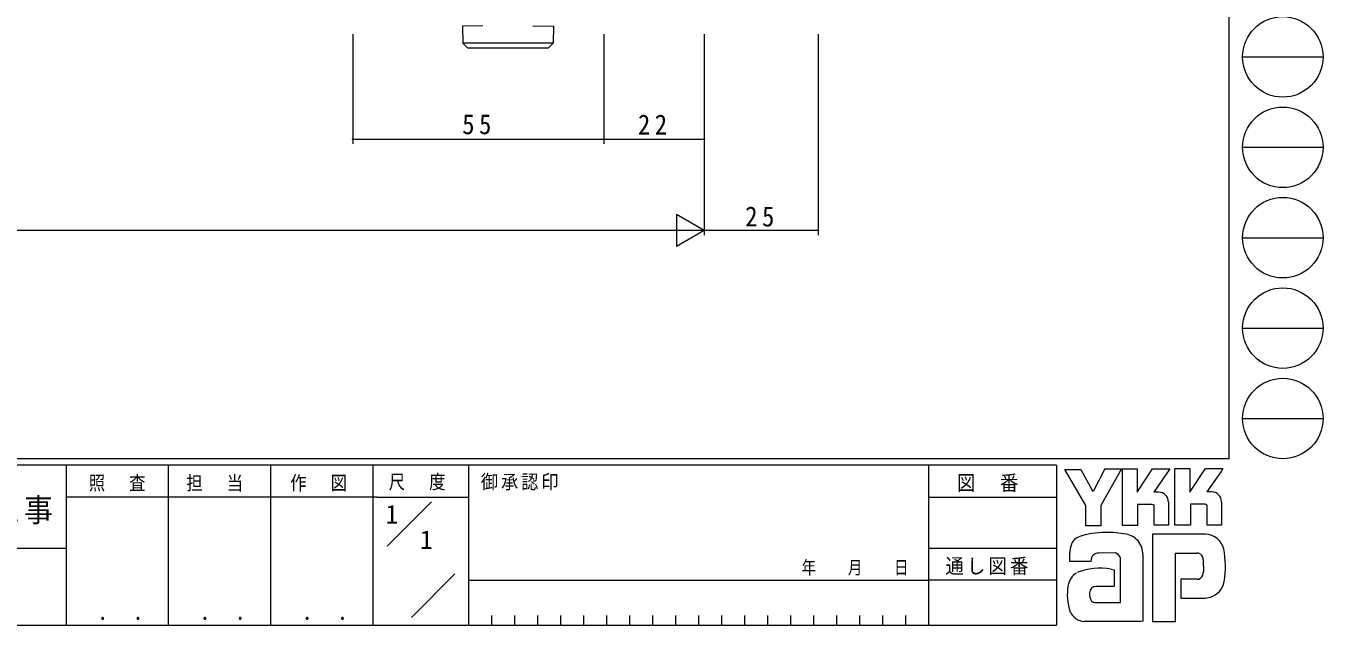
# Model space of a CAD drawing. Units: millimetres on the paper. Extents: x -397 to 397, y -282 to 282.
# Drawn here: x 112.5 to 396.7, y -282.1 to -150.9 of the extents above; entities that cross this region are included whole.
import ezdxf
from ezdxf.enums import TextEntityAlignment as Align

# ---------------------------------------------------------------- set-up
doc = ezdxf.new("R2010")
doc.units = ezdxf.units.MM
for name, color, linetype, lineweight in [('0-1_YKK_ZWAK', 7, 'Continuous', 18), ('0-5_YKK_13', 4, 'Continuous', 18), ('0-6_YKK_D', 6, 'Continuous', 18)]:
    doc.layers.add(name, color=color, linetype=linetype, lineweight=lineweight)
doc.layers.add('0-2_USER1', color=7, linetype='Continuous')
doc.styles.add('ＭＳ ゴシック', font='')
doc.styles.get('ＭＳ ゴシック').set_extended_font_data('MS Gothic')

msp = doc.modelspace()

# ---------------------------------------------------------------- linework, layer by layer
at = {"layer": '0-1_YKK_ZWAK'}
for p, q in [((376.092, 279.3), (376.092, -245.7)), ((379.068, -157.696), (396.708, -157.696)), ((379.068, -177.492), (396.708, -177.492)), ((379.068, -197.288), (396.708, -197.288)), ((379.068, -217.084), (396.708, -217.084)), ((379.068, -236.88), (396.708, -236.88)), ((376.092, -245.7), (-393.908, -245.7)), ((338.292, -247.1), (-393.908, -247.1)), ((121.292, -247.1), (121.292, -282.1)), ((143.692, -247.1), (143.692, -282.1)), ((166.092, -247.1), (166.092, -282.1)), ((188.492, -247.1), (188.492, -282.1)), ((209.492, -247.1), (209.492, -282.1)), ((310.291, -247.1), (310.291, -282.1)), ((338.292, -247.1), (338.292, -282.1)), ((340.129, -248.006), (343.642, -248.006)), ((344.724, -255.899), (340.129, -248.006)), ((348.928, -247.898), (346.372, -252.871)), ((352.751, -260.331), (352.751, -247.925)), ((364.266, -247.817), (367.537, -247.817)), ((364.266, -260.223), (364.266, -247.817)), ((370.969, -247.817), (374.753, -247.817)), ((374.375, -248.465), (371.253, -252.925)), ((374.753, -247.817), (374.375, -248.465)), ((372.292, -252.925), (371.253, -252.925)), ((189.476, -254.099), (121.292, -254.099)), ((189.476, -254.099), (209.492, -254.099)), ((191.662, -264.836), (201.355, -255.143)), ((310.291, -254.1), (338.292, -254.1)), ((359.266, -255.682), (356.076, -255.682)), ((360.671, -253.006), (359.632, -253.006)), ((362.833, -255.169), (362.833, -260.25)), ((367.672, -255.655), (367.672, -260.223)), ((370.861, -255.655), (367.672, -255.655)), ((371.294, -255.817), (370.861, -255.655)), ((374.456, -255.169), (374.456, -260.196)), ((371.294, -260.196), (371.294, -255.817)), ((367.672, -260.223), (364.266, -260.223)), ((371.294, -260.146), (371.344, -260.196)), ((374.456, -260.196), (371.294, -260.196)), ((370.915, -262.196), (359.32, -262.196)), ((359.32, -262.196), (359.32, -281.306)), ((-7.508, -265.299), (121.292, -265.299)), ((310.291, -265.299), (338.292, -265.299)), ((341.21, -268.17), (341.21, -266.241)), ((351.238, -266.305), (347.54, -266.375)), ((357.211, -266.683), (357.211, -281.279)), ((364.347, -266.359), (368.996, -266.359)), ((364.347, -281.306), (364.347, -266.359)), ((345.859, -268.17), (341.21, -268.17)), ((352.319, -277.171), (352.319, -267.44)), ((370.465, -267.856), (370.483, -270.491)), ((196.964, -280.445), (206.488, -270.921)), ((209.492, -272.3), (310.291, -272.3)), ((338.292, -272.299), (310.291, -272.299)), ((365.563, -272.089), (365.563, -276.225)), ((369.104, -272.089), (365.563, -272.089)), ((350.967, -273.63), (346.973, -273.635)), ((346.697, -277.171), (352.319, -277.171)), ((351.886, -277.171), (352.238, -277.171)), ((352.319, -277.17), (352.32, -277.171)), ((365.563, -276.225), (370.888, -276.225)), ((370.888, -276.225), (371.969, -275.982)), ((214.532, -280), (214.532, -282.1)), ((219.572, -280), (219.572, -282.1)), ((224.612, -280), (224.612, -282.1)), ((229.652, -280), (229.652, -282.1)), ((234.692, -280), (234.692, -282.1)), ((239.732, -280), (239.732, -282.1)), ((244.772, -280), (244.772, -282.1)), ((249.812, -280), (249.812, -282.1)), ((254.852, -280), (254.852, -282.1)), ((259.892, -280), (259.892, -282.1)), ((264.932, -280), (264.932, -282.1)), ((269.972, -280), (269.972, -282.1)), ((275.012, -280), (275.012, -282.1)), ((280.052, -280), (280.052, -282.1)), ((285.092, -280), (285.092, -282.1)), ((290.132, -280), (290.132, -282.1)), ((295.172, -280), (295.172, -282.1)), ((300.211, -280), (300.211, -282.1)), ((305.251, -280), (305.251, -282.1)), ((345.859, -281.36), (344.372, -281.36)), ((356.887, -281.333), (345.859, -281.36)), ((357.211, -281.279), (356.887, -281.333)), ((-393.908, -282.1), (338.292, -282.1))]:
    msp.add_line(p, q, dxfattribs=at)
for points in [[(343.642, -248.006), (346.156, -252.709), (346.372, -252.871)], [(348.928, -247.898), (352.554, -247.898), (348.021, -255.926)], [(352.751, -247.925), (355.968, -247.925), (355.968, -253.023), (359.347, -247.871)], [(359.347, -247.871), (363.172, -247.871), (359.632, -253.006)], [(367.537, -247.817), (367.537, -253.008), (370.969, -247.817)], [(356.076, -255.682), (356.076, -260.331), (352.751, -260.331)], [(362.833, -260.25), (359.698, -260.25), (359.698, -255.845), (359.266, -255.682)], [(348.021, -255.926), (348.021, -260.358), (344.724, -260.358), (344.724, -255.899)], [(350.265, -269.873), (350.967, -270.035), (350.967, -273.63)], [(359.32, -281.306), (363.563, -281.306), (364.347, -281.306)]]:
    msp.add_lwpolyline(points, dxfattribs=at)
for centre in [(387.888, -157.696), (387.888, -177.492), (387.888, -197.288), (387.888, -217.084), (387.888, -236.88)]:
    msp.add_circle(centre, 8.82, dxfattribs=at)
for centre, radius, start, end in [((372.292, -255.088), 2.163, 0.00166, 89.99604), ((360.671, -255.169), 2.163, 0.00166, 89.99604), ((343.898, -265.155), 2.444, 109.02127, 161.51264), ((349.014, -279.501), 17.68, 89.89165, 109.30848), ((349.533, -282.563), 20.748, 78.7801, 91.46938), ((352.822, -266.596), 4.449, 40.66422, 80.31694), ((352.601, -266.585), 4.612, 358.78059, 38.76563), ((370.764, -266.54), 4.341, 14.44572, 87.08746), ((346.251, -266.266), 5.037, 158.41083, 179.71775), ((347.967, -268.107), 2.109, 138.46382, 181.71359), ((347.407, -268.071), 1.701, 85.50551, 126.78038), ((350.748, -267.854), 1.625, 14.7552, 72.44995), ((369.157, -267.579), 1.229, 16.43123, 96.91661), ((354.458, -269.287), 20.86, 350.99027, 10.67625), ((347.812, -282.954), 13.309, 79.38098, 112.05825), ((366.823, -268.308), 3.673, 4.93423, 17.03552), ((344.719, -274.027), 3.908, 121.82711, 169.08475), ((369.105, -270.784), 1.306, 269.95468, 342.90145), ((366.802, -270.141), 3.697, 343.6902, 354.75362), ((370.827, -271.845), 4.291, 285.44291, 349.90448), ((351.741, -275.495), 11.082, 168.76372, 199.80079), ((347.874, -275.428), 2.369, 171.08203, 216.71923), ((346.982, -275.079), 1.445, 90.33953, 178.03639), ((346.942, -275.665), 1.526, 230.9728, 260.75491), ((344.732, -277.543), 3.823, 207.31435, 263.59464)]:
    msp.add_arc(centre, radius, start, end, dxfattribs=at)
at = {"layer": '0-5_YKK_13'}
for p, q in [((212.61, -150.922), (208.134, -151)), ((208.134, -151), (208.198, -154.7)), ((223.593, -150.922), (228.069, -151)), ((228.069, -151), (228.005, -154.7)), ((208.198, -154.7), (209.216, -155.7)), ((228.005, -154.7), (208.198, -154.7)), ((209.216, -155.7), (227.02, -155.7)), ((226.987, -155.7), (228.005, -154.7))]:
    msp.add_line(p, q, dxfattribs=at)
at = {"layer": '0-6_YKK_D'}
for p, q in [((184.12, -152.7), (184.12, -176.7)), ((239.12, -152.7), (239.12, -176.7)), ((239.12, -152.7), (239.12, -176.7)), ((261.12, -152.7), (261.12, -196.7)), ((261.12, -152.7), (261.12, -176.7)), ((261.12, -152.7), (261.12, -196.7)), ((286.12, -152.7), (286.12, -196.7)), ((184.12, -175.7), (239.12, -175.7)), ((239.12, -175.7), (261.12, -175.7)), ((255.058, -192.2), (255.058, -199.2)), ((261.12, -195.7), (255.058, -192.2)), ((254.12, -195.7), (-31.88, -195.7)), ((261.12, -195.7), (248.995, -195.7)), ((261.12, -195.7), (255.058, -199.2)), ((286.12, -195.7), (261.12, -195.7))]:
    msp.add_line(p, q, dxfattribs=at)
for centre, start, end in [((184.12, -175.7), 0, 180), ((184.12, -175.7), 180, 0), ((239.12, -175.7), 0, 180), ((239.12, -175.7), 0, 180), ((239.12, -175.7), 180, 0), ((239.12, -175.7), 180, 0), ((261.12, -175.7), 0, 180), ((261.12, -175.7), 180, 0), ((286.12, -195.7), 0, 180), ((286.12, -195.7), 180, 0)]:
    msp.add_arc(centre, 0.106, start, end, dxfattribs=at)

# ---------------------------------------------------------------- texts
at = {"layer": '0-1_YKK_ZWAK', "attachment_point": 7, "style": 'ＭＳ ゴシック'}
for s, insert, char_height in [('\\T1.24;\\W0.85;照\\~\\~査', (126.281, -252.88), 3.079), ('\\T1.24;\\W0.85;担\\~\\~当', (147.646, -252.88), 3.079), ('\\T1.24;\\W0.85;作\\~\\~図', (170.412, -252.862), 3.079), ('\\T1.24;\\W0.85;尺\\~\\~度', (192.004, -252.637), 3.079), ('\\T1.17;\\W0.9;御承認印', (212.159, -252.633), 3.079), ('\\T1.17;\\W0.9;図\u3000番', (316.489, -252.962), 3.284), ('\\T1.17;\\W0.9;工事', (104.723, -260.056), 5.132), ('\\T1.17;\\W0.9;通し図番', (313.971, -271.185), 3.284), ('\\T1.28;\\W0.8;年\\~\\~\\~月\\~\\~\\~日', (282.468, -271.269), 2.903), ('\\T1.24;\\W0.85;\\~．\\~．', (125.747, -281.046), 3.592), ('\\T1.24;\\W0.85;\\~．\\~．', (148.147, -281.046), 3.592), ('\\T1.24;\\W0.85;\\~．\\~．', (170.547, -281.046), 3.592)]:
    msp.add_mtext(s, dxfattribs=dict(at, insert=insert, char_height=char_height))
at = {"layer": '0-2_USER1', "style": 'ＭＳ ゴシック'}
for p in [(191.292, -261.099), (198.825, -266.699)]:
    msp.add_text('1', height=4.106, dxfattribs=at).set_placement(p, align=Align.BOTTOM_LEFT)
at = {"layer": '0-6_YKK_D', "color": 7, "char_height": 4.399, "attachment_point": 7, "style": 'ＭＳ ゴシック'}
for s, insert in [('\\T1.37;\\W0.9;55', (208.1, -174.7)), ('\\T1.37;\\W0.9;22', (246.6, -174.7)), ('\\T1.37;\\W0.9;25', (270.1, -194.9))]:
    msp.add_mtext(s, dxfattribs=dict(at, insert=insert))

doc.saveas('drawing.dxf')
